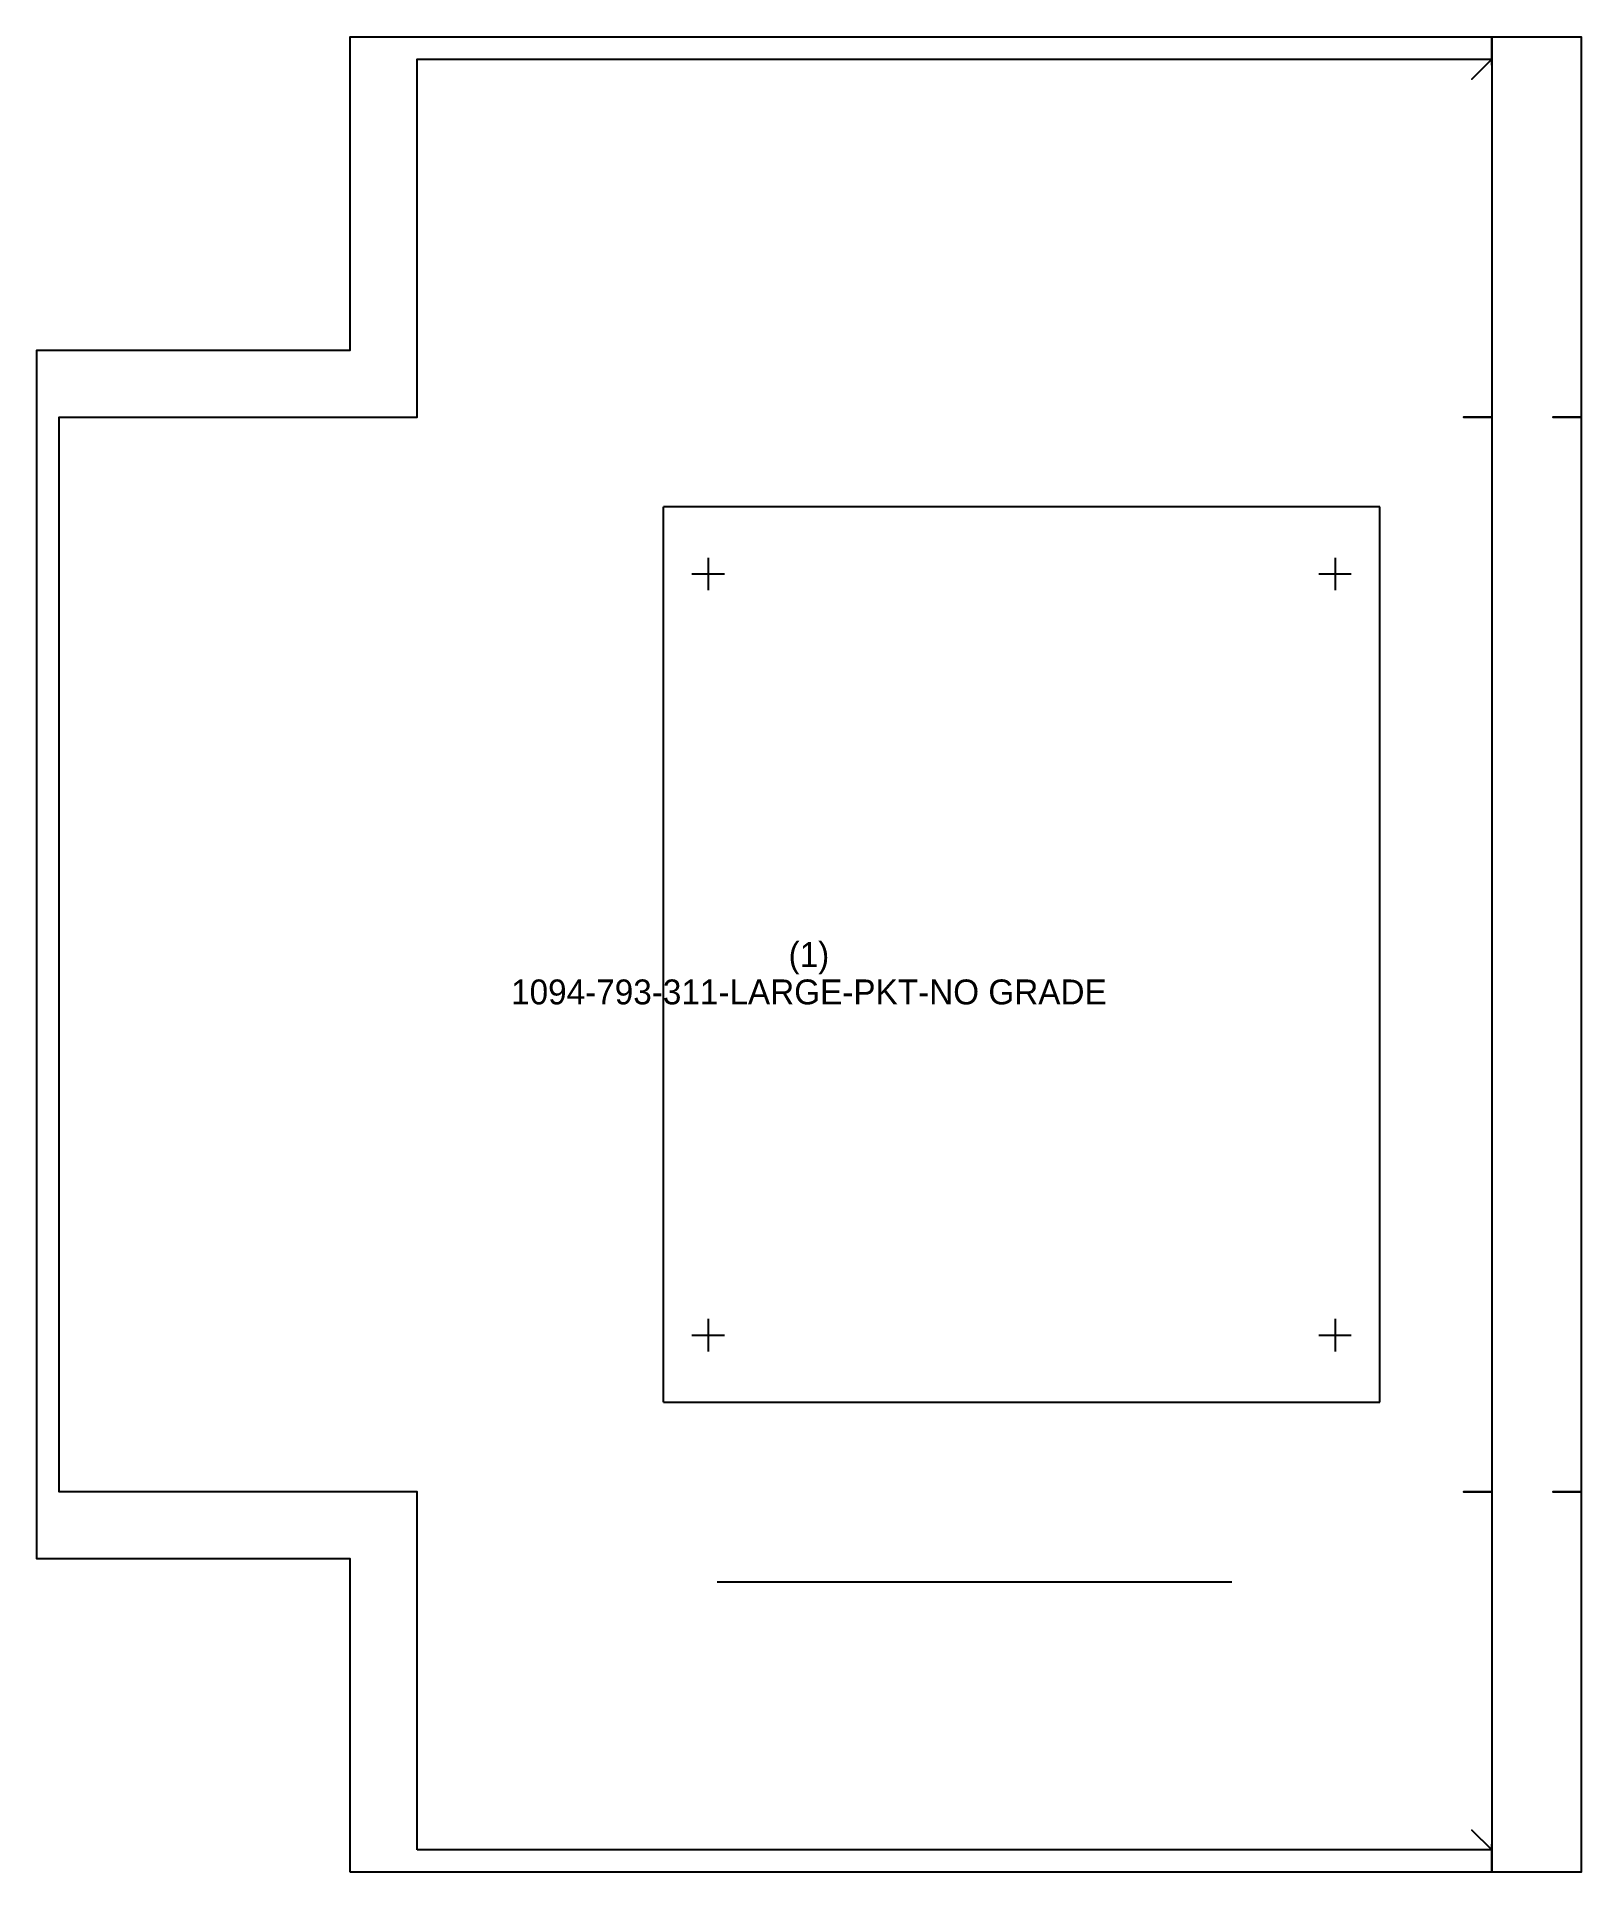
# Model space of a CAD drawing. Header units: inches. Extents: x 0 to 8.6, y 0 to 10.2.
import ezdxf
from ezdxf.enums import TextEntityAlignment as Align

# ---------------------------------------------------------------- set-up
doc = ezdxf.new("R2010")
doc.units = ezdxf.units.IN

msp = doc.modelspace()

# ---------------------------------------------------------------- linework, layer by layer
at = {"layer": 'T001L001'}
for points in [[(1.75, 0), (1.75, 1.75), (0, 1.75), (0, 8.5), (1.75, 8.5), (1.75, 10.25), (8.125, 10.25), (8.125, 10.092), (8.125, 10.25), (8.625, 10.25), (8.625, 8.125), (8.467, 8.125), (8.625, 8.125), (8.625, 2.125), (8.467, 2.125), (8.625, 2.125), (8.625, 0), (8.125, 0), (8.125, 0.157), (8.125, 0), (1.75, 0)], [(2.125, 0.125), (2.125, 2.125), (0.125, 2.125), (0.125, 8.125), (2.125, 8.125), (2.125, 10.125), (8.125, 10.125), (8.013, 10.013), (8.125, 10.125), (8.125, 8.125), (7.967, 8.125), (8.125, 8.125), (8.125, 2.125), (7.967, 2.125), (8.125, 2.125), (8.125, 0.125), (8.013, 0.236), (8.125, 0.125), (2.125, 0.125)], [(7.5, 7.625), (3.5, 7.625)], [(3.5, 2.625), (3.5, 7.625)], [(7.5, 2.625), (7.5, 7.625)], [(3.75, 7.34), (3.75, 7.159)], [(7.25, 7.34), (7.25, 7.159)], [(3.659, 7.25), (3.84, 7.25)], [(7.159, 7.25), (7.34, 7.25)], [(3.75, 3.09), (3.75, 2.909)], [(7.25, 3.09), (7.25, 2.909)], [(3.659, 3), (3.84, 3)], [(7.159, 3), (7.34, 3)], [(3.5, 2.625), (7.5, 2.625)], [(3.799, 1.621), (6.674, 1.621)]]:
    msp.add_lwpolyline(points, dxfattribs=at)

# ---------------------------------------------------------------- texts
at = {"layer": 'ABC'}
for s, height, p in [('(1)', 0.139, (4.312, 5.125)), ('1094-793-311-LARGE-PKT-NO GRADE', 0.13898, (4.312, 4.916))]:
    msp.add_text(s, height=height, dxfattribs=at).set_placement(p, align=Align.MIDDLE_CENTER)

doc.saveas('drawing.dxf')
